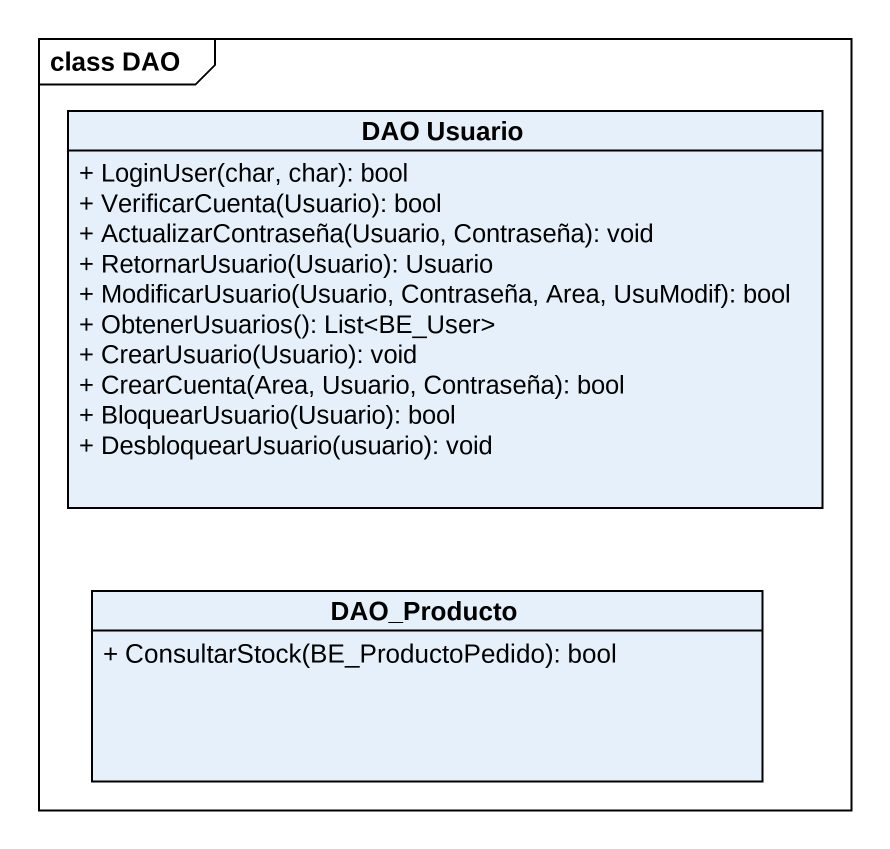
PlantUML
@startuml
mainframe class DAO
hide circle
hide empty members
skinparam classAttributeIconSize 0
class "DAO Usuario" as DAO_Usuario {
  + LoginUser(char, char): bool
  + VerificarCuenta(Usuario): bool
  + ActualizarContraseña(Usuario, Contraseña): void
  + RetornarUsuario(Usuario): Usuario
  + ModificarUsuario(Usuario, Contraseña, Area, UsuModif): bool
  + ObtenerUsuarios(): List<BE_User>
  + CrearUsuario(Usuario): void
  + CrearCuenta(Area, Usuario, Contraseña): bool
  + BloquearUsuario(Usuario): bool
  + DesbloquearUsuario(usuario): void
}
class DAO_Producto {
  + ConsultarStock(BE_ProductoPedido): bool
}
@enduml
